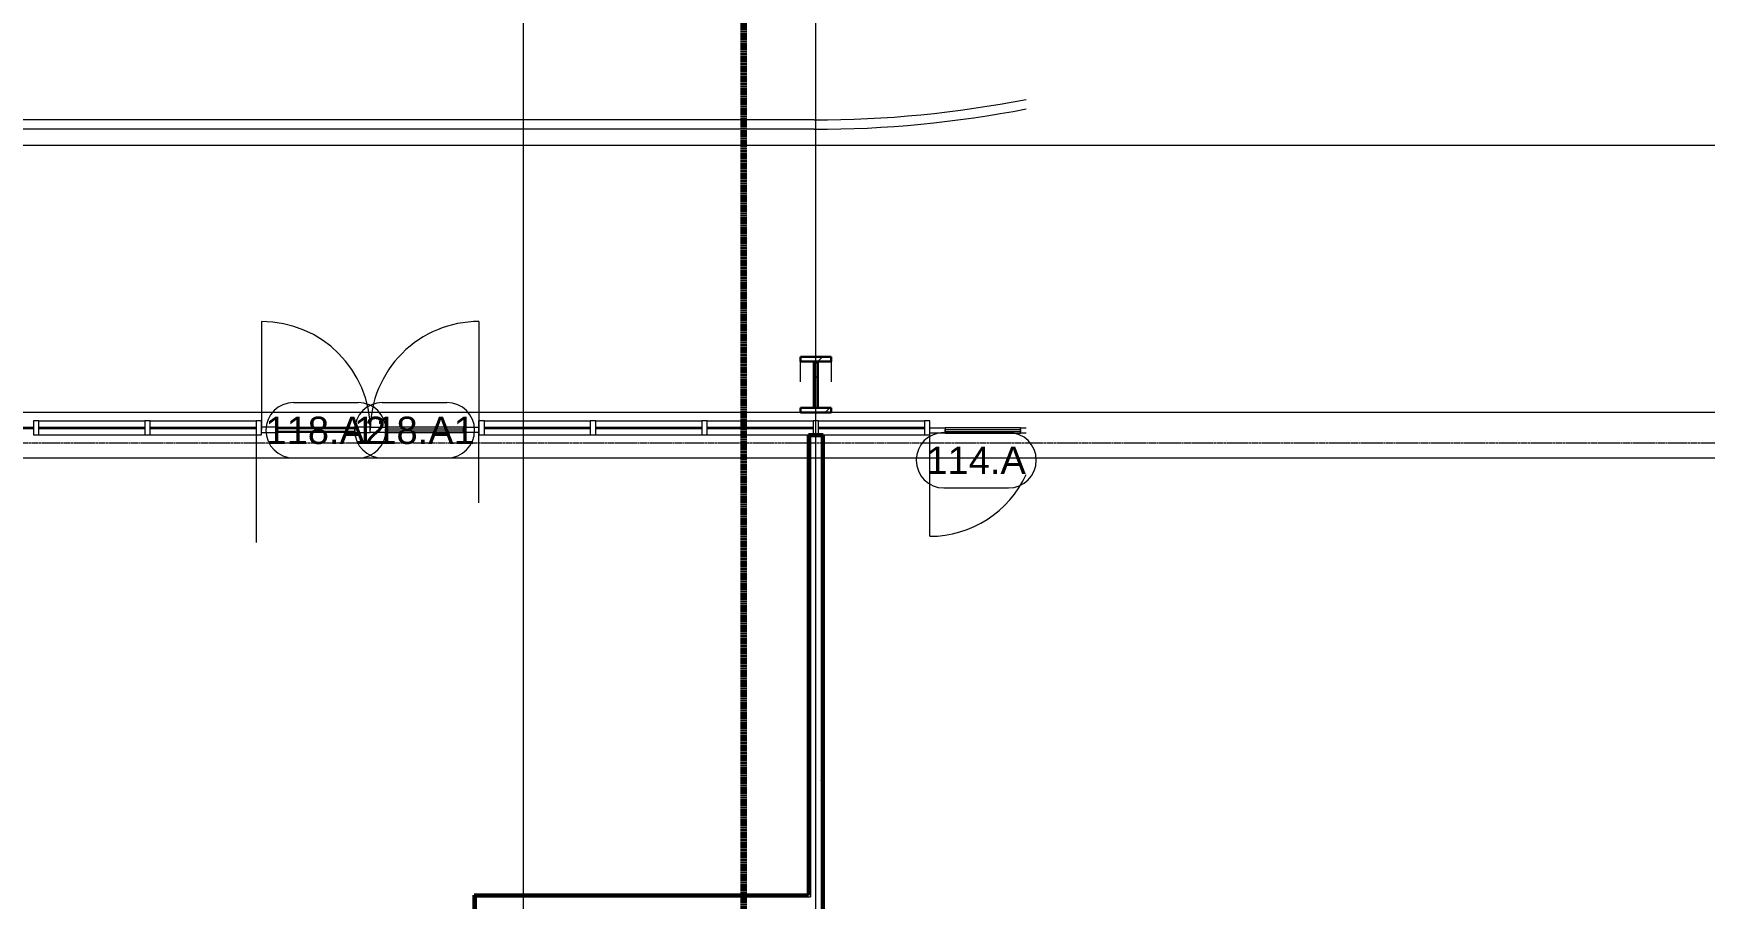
# Model space of a CAD drawing. Header units: inches. Extents: x 21592 to 24810, y -23179 to -20401.
# Drawn here: x 23990 to 24533, y -22517 to -22236 of the extents above; entities that cross this region are included whole.
import ezdxf

# ---------------------------------------------------------------- set-up
doc = ezdxf.new("R2010")
doc.units = ezdxf.units.IN
doc.header["$MEASUREMENT"] = 0
doc.linetypes.add('Dash', pattern=[0.25, 0.125, -0.125])
doc.linetypes.add('Grid Line 1_2_', pattern=[0.875, 0.5, -0.125, 0.125, -0.125])
for name, color, linetype, lineweight in [('A-ANNO-MATC', 214, 'Dash', 140), ('A-DETL', 90, 'Continuous', 9), ('A-DOOR', 31, 'Continuous', 13), ('A-DOOR-IDEN', 31, 'Continuous', 9), ('A-FLOR-HRAL', 11, 'Continuous', 9), ('A-GLAZ-CURT', 52, 'Continuous', 9), ('A-GLAZ-CWMG', 51, 'Continuous', 9), ('A-WALL', 113, 'Continuous', 13), ('A-WALL-PATT', 111, 'Continuous', 50), ('G-ANNO-SYMB', 111, 'Continuous', 9), ('I-WALL', 2, 'Continuous', 13), ('S-BEAM', 12, 'Continuous', 9), ('S-GRID', 1, 'Continuous', 9)]:
    doc.layers.add(name, color=color, linetype=linetype, lineweight=lineweight)
doc.styles.add('Arial_1', font='arial.ttf', dxfattribs={"height": 8.851796})
pattern_1 = [(225, (24243.89, -22360.053), (9.503515, -9.503515), []), (225, (24243.89, -22374.453), (9.503515, -9.503515), [])]
pattern_2 = [(0, (0, 0), (30.72, 7.68), [1.267, -21.773, 1.267, -21.773, -122.88]), (0, (0, 0), (30.72, 7.68), [-46.08, 1.267, -44.813, 1.267, -21.773, -53.76]), (0, (0, 0), (30.72, 7.68), [-115.2, 1.267, -14.093, 1.267, -37.133]), (120, (11.52, 3.84), (-22.0110751, 22.7643004), [1.267, -21.773, 1.267, -21.773, -122.88]), (120, (11.52, 3.84), (-22.0110751, 22.7643004), [-46.08, 1.267, -44.813, 1.267, -21.773, -53.76]), (120, (11.52, 3.84), (-22.0110751, 22.7643004), [-115.2, 1.267, -14.093, 1.267, -37.133]), (240, (15.36, 19.2), (-8.7089249, -30.4443004), [1.267, -21.773, 1.267, -21.773, -122.88]), (240, (15.36, 19.2), (-8.7089249, -30.4443004), [-46.08, 1.267, -44.813, 1.267, -21.773, -53.76]), (240, (15.36, 19.2), (-8.7089249, -30.4443004), [-115.2, 1.267, -14.093, 1.267, -37.133])]

# ---------------------------------------------------------------- blocks, each defined once
blk = doc.blocks.new('Top Rail Type - Top Rail_Internal_-939601-Enlarged First Floor Plan _West_')
at = {"layer": 'A-FLOR-HRAL'}
for p, q in [((24243.39, -22264.53), (23233.26, -22264.53)), ((24243.39, -22267.58), (23233.26, -22267.58))]:
    blk.add_line(p, q, dxfattribs=at)
for radius, end in [(358.48, 281.0788), (361.52, 280.9842)]:
    blk.add_arc((24243.39, -21906.05), radius, 270, end, dxfattribs=at)
blk = doc.blocks.new('columns and girder2 - one-1334686-Enlarged First Floor Plan _West_')
at = {"layer": 'S-BEAM'}
h = blk.add_hatch(dxfattribs=at)
h.set_pattern_fill('FP_19', color=256, style=0, pattern_type=2)
h.set_pattern_definition(pattern_1)
h.paths.add_polyline_path([(-5, -0.5), (-5, -2), (5, -2), (5, -0.5)], flags=0)
h.paths.add_polyline_path([(5, -17.03), (-5, -17.03), (-5, -18.55), (5, -18.55)], flags=0)
h.paths.add_polyline_path([(-5, -1204.89), (-5, -1206.4), (5, -1206.4), (5, -1204.89)], flags=0)
h.paths.add_polyline_path([(5, -1224.25), (-5, -1224.25), (-5, -1225), (5, -1225)], flags=0)
h = blk.add_hatch(dxfattribs=at)
h.set_pattern_fill('FP_19', color=256, style=0, pattern_type=2)
h.set_pattern_definition(pattern_1)
h.paths.add_polyline_path([(-0.63, -2), (-0.63, -17.03), (0.62, -17.03), (0.62, -2)], flags=0)
h.paths.add_polyline_path([(0.62, -1206.4), (-0.63, -1206.4), (-0.63, -1224.25), (0.62, -1224.25)], flags=0)
at = {"layer": 'S-BEAM', "lineweight": 30}
for p, q in [((5, -0.5), (-5, -0.5)), ((-5, -0.5), (-5, -2)), ((-5, -2), (5, -2)), ((0.62, -2), (-0.63, -2)), ((-0.63, -2), (-0.63, -17.03)), ((0.62, -17.03), (0.62, -2)), ((5, -2), (5, -0.5)), ((5, -17.03), (-5, -17.03)), ((-5, -17.03), (-5, -18.55)), ((-5, -18.55), (5, -18.55)), ((-0.63, -17.03), (0.62, -17.03)), ((5, -18.55), (5, -17.03))]:
    blk.add_line(p, q, dxfattribs=at)
at = {"layer": 'S-BEAM'}
for p, q in [((-5, -17.03), (-5, -10.42)), ((5, -10.42), (5, -17.03))]:
    blk.add_line(p, q, dxfattribs=at)
blk = doc.blocks.new('Door_Single_Storefront - one-1305208-Enlarged First Floor Plan _West_')
at = {"layer": 'A-DOOR'}
for p, q in [((-17.22, 0.75), (-12.22, 0.75)), ((-17.22, -34.44), (-17.22, 0)), ((-12.22, 0.75), (-12.22, -1)), ((12.22, 0.75), (-12.22, 0.75)), ((-12.22, -0.5), (-12.22, 0.25)), ((-12.22, 0.25), (12.22, 0.25)), ((12.22, -1), (12.22, 0.75)), ((12.22, 0.75), (14.09, 0.75)), ((12.22, 0.25), (12.22, -0.5)), ((-12.22, -1), (-17.22, -1)), ((12.22, -0.5), (-12.22, -0.5)), ((-12.22, -1), (12.22, -1)), ((14.09, -1), (12.22, -1))]:
    blk.add_line(p, q, dxfattribs=at)
blk.add_arc((-17.22, 0), 34.44, 270, 335.3858, dxfattribs=at)
blk = doc.blocks.new('System Panel - Interior Glazing-1220293-Enlarged First Floor Plan _West_')
at = {"layer": 'A-GLAZ-CURT', "lineweight": 13}
for p, q in [((17.21875, -0.5625), (-17.21875, -0.5625)), ((-17.21875, -0.5625), (-17.21875, -0.9375)), ((-17.21875, -0.9375), (17.21875, -0.9375)), ((17.21875, -0.9375), (17.21875, -0.5625))]:
    blk.add_line(p, q, dxfattribs=at)
blk = doc.blocks.new('Door_Single_Storefront - one-1305219-Enlarged First Floor Plan _West_')
at = {"layer": 'A-DOOR'}
for p, q in [((-17.65625, 0.75), (-12.65625, 0.75)), ((-17.65625, -35.3125), (-17.65625, 0)), ((-12.65625, 0.75), (-12.65625, -1)), ((12.65625, 0.75), (-12.65625, 0.75)), ((-12.65625, -0.5), (-12.65625, 0.25)), ((-12.65625, 0.25), (12.65625, 0.25)), ((12.65625, -1), (12.65625, 0.75)), ((12.65625, 0.75), (17.65625, 0.75)), ((12.65625, 0.25), (12.65625, -0.5)), ((17.65625, 0.75), (17.65625, -1)), ((-12.65625, -1), (-17.65625, -1)), ((12.65625, -0.5), (-12.65625, -0.5)), ((-12.65625, -1), (12.65625, -1)), ((17.65625, -1), (12.65625, -1))]:
    blk.add_line(p, q, dxfattribs=at)
blk.add_arc((-17.65625, 0), 35.3125, 270, 0, dxfattribs=at)
blk = doc.blocks.new('Door_Single_Storefront - one-1305214-Enlarged First Floor Plan _West_')
at = {"layer": 'A-DOOR'}
for p, q in [((-17.65625, 35.3125), (-17.65625, 0)), ((-12.65625, 1), (-17.65625, 1)), ((-12.65625, -0.75), (-12.65625, 1)), ((-12.65625, 1), (12.65625, 1)), ((12.65625, 0.5), (-12.65625, 0.5)), ((-12.65625, 0.5), (-12.65625, -0.25)), ((17.65625, 1), (12.65625, 1)), ((12.65625, 1), (12.65625, -0.75)), ((12.65625, -0.25), (12.65625, 0.5)), ((17.65625, -0.75), (17.65625, 1)), ((-17.65625, -0.75), (-12.65625, -0.75)), ((-12.65625, -0.25), (12.65625, -0.25)), ((12.65625, -0.75), (-12.65625, -0.75)), ((12.65625, -0.75), (17.65625, -0.75))]:
    blk.add_line(p, q, dxfattribs=at)
blk.add_arc((-17.65625, 0), 35.3125, 360, 90, dxfattribs=at)
blk = doc.blocks.new('Rectangular Mullion - Interior 1_75_ x 4_5_-1305207-Enlarged First Floor Plan _West_')
at = {"layer": 'A-GLAZ-CWMG'}
for p, q in [((24244.77, -22362.3), (24279.2, -22362.3)), ((24246.27, -22366.8), (24279.2, -22366.8))]:
    blk.add_line(p, q, dxfattribs=at)
blk = doc.blocks.new('Rectangular Mullion - Interior 1_75_ x 4_5_-1179494-Enlarged First Floor Plan _West_')
at = {"layer": 'A-GLAZ-CWMG'}
for p, q in [((24208.58, -22362.3), (24243.02, -22362.3)), ((24208.58, -22366.8), (24241.52, -22366.8))]:
    blk.add_line(p, q, dxfattribs=at)
blk = doc.blocks.new('Rectangular Mullion - Interior 1_75_ x 4_5_-V22-Enlarged First Floor Plan _West_')
at = {"layer": 'A-GLAZ-CWMG'}
for p, q in [((24172.39, -22362.3), (24206.83, -22362.3)), ((24172.39, -22366.8), (24206.83, -22366.8))]:
    blk.add_line(p, q, dxfattribs=at)
blk = doc.blocks.new('Rectangular Mullion - Interior 1_75_ x 4_5_-1305206-Enlarged First Floor Plan _West_')
at = {"layer": 'A-GLAZ-CWMG'}
for p, q in [((24136.2, -22362.3), (24170.64, -22362.3)), ((24136.2, -22366.8), (24170.64, -22366.8))]:
    blk.add_line(p, q, dxfattribs=at)
blk = doc.blocks.new('Rectangular Mullion - Interior 1_75_ x 4_5_-V23-Enlarged First Floor Plan _West_')
at = {"layer": 'A-GLAZ-CWMG'}
for p, q in [((24027.64, -22362.3), (24062.08, -22362.3)), ((24027.64, -22366.8), (24062.08, -22366.8))]:
    blk.add_line(p, q, dxfattribs=at)
blk = doc.blocks.new('Rectangular Mullion - Interior 1_75_ x 4_5_-1220290-Enlarged First Floor Plan _West_')
at = {"layer": 'A-GLAZ-CWMG', "lineweight": 20}
for p, q in [((-0.875, 3), (0.875, 3)), ((-0.875, -1.5), (-0.875, 3)), ((0.875, 3), (0.875, -1.5)), ((0.875, -1.5), (-0.875, -1.5))]:
    blk.add_line(p, q, dxfattribs=at)
blk = doc.blocks.new('Door Tag - Door Tag-4658-Enlarged First Floor Plan _West_')
at = {"layer": 'A-DOOR-IDEN'}
for p, q in [((-0.109375, 0.09375), (0.109375, 0.09375)), ((-0.109375, -0.09375), (0.109375, -0.09375))]:
    blk.add_line(p, q, dxfattribs=at)
for centre, start, end in [((-0.109375, 0), 90, 270), ((0.109375, 0), 270, 90)]:
    blk.add_arc(centre, 0.09375, start, end, dxfattribs=at)

msp = doc.modelspace()

# ---------------------------------------------------------------- hatches: boundary and pattern name
at = {"layer": 'A-WALL-PATT', "lineweight": 9}
h = msp.add_hatch(dxfattribs=at)
h.set_pattern_fill('FP_10', color=256, style=0, pattern_type=2)
h.set_pattern_definition(pattern_2)
h.paths.add_polyline_path([(24241.51523, -22772.05281), (24245.64023, -22772.05281), (24245.64023, -22771.42781), (24242.14023, -22771.42781), (24242.14023, -22687.05281), (24241.51523, -22687.05281), (24241.51523, -22762.80681)], flags=0)
h.paths.add_polyline_path([(24242.14023, -22683.55281), (24242.14023, -22520.36531), (24241.51523, -22520.36531), (24241.51523, -22683.55281)], flags=0)
h.paths.add_polyline_path([(24242.14023, -22516.86531), (24242.14023, -22367.42781), (24245.64023, -22367.42781), (24245.64023, -22366.80281), (24241.51523, -22366.80281), (24241.51523, -22516.86531)], flags=0)
h = msp.add_hatch(dxfattribs=at)
h.set_pattern_fill('FP_10', color=256, style=0, pattern_type=2)
h.set_pattern_definition(pattern_2)
h.paths.add_polyline_path([(24245.64023, -22772.05281), (24246.26523, -22772.05281), (24246.26523, -22366.80281), (24245.64023, -22366.80281), (24245.64023, -22771.42781)], flags=0)
h = msp.add_hatch(dxfattribs=at)
h.set_pattern_fill('FP_10', color=256, style=0, pattern_type=2)
h.set_pattern_definition(pattern_2)
h.paths.add_polyline_path([(24164.0162, -22516.86531), (24241.51523, -22516.86531), (24241.51523, -22516.24031), (24132.95273, -22516.24031), (24132.95273, -22516.86531), (24133.57773, -22516.86531)], flags=0)

# ---------------------------------------------------------------- linework, layer by layer
at = {"layer": 'A-ANNO-MATC'}
msp.add_line((24220.4473, -20466.80665), (24220.4473, -23129.8711), dxfattribs=at)
at = {"layer": 'A-DETL'}
for p, q in [((24134.45273, -22388.91422), (24134.45273, -22362.30281)), ((24062.07773, -22366.80281), (24062.07773, -22401.80281))]:
    msp.add_line(p, q, dxfattribs=at)
at = {"layer": 'A-WALL'}
for p, q in [((24245.64023, -22367.42781), (24242.14023, -22367.42781)), ((24242.14023, -22367.42781), (24242.14023, -22516.86531)), ((24245.64023, -22367.42781), (24245.64023, -22771.42781)), ((24133.57773, -22516.86531), (24242.14023, -22516.86531)), ((24133.57773, -22516.86531), (24133.57773, -22525.99031))]:
    msp.add_line(p, q, dxfattribs=at)
at = {"layer": 'G-ANNO-SYMB'}
for p, q in [((24148.83531, -20459.10083), (24148.83531, -23129.8711)), ((24577.98286, -22272.83309), (22003.89418, -22272.83309)), ((24581.52474, -22374.35697), (21997.29287, -22374.35697))]:
    msp.add_line(p, q, dxfattribs=at)
at = {"layer": 'I-WALL', "lineweight": 50}
for p, q in [((24246.26523, -22366.80281), (24241.51523, -22366.80281)), ((24241.51523, -22366.80281), (24241.51523, -22516.24031)), ((24246.26523, -22772.05281), (24246.26523, -22366.80281)), ((24241.51523, -22516.24031), (24132.95273, -22516.24031)), ((24132.95273, -22516.24031), (24132.95273, -22526.61531))]:
    msp.add_line(p, q, dxfattribs=at)
at = {"layer": 'S-GRID', "linetype": 'Grid Line 1_2_'}
for p, q in [((24243.89023, -22879.30281), (24243.89023, -20713.12653)), ((24243.89023, -23130.6211), (24243.89023, -20902.42781)), ((24588.97484, -22359.55281), (22653.5125, -22359.55281)), ((24742.78907, -22359.55281), (22737.5125, -22359.55281)), ((24694.78907, -22369.55281), (22737.5125, -22369.55281))]:
    msp.add_line(p, q, dxfattribs=at)

# ---------------------------------------------------------------- block references
at = {"layer": 'A-DOOR'}
for name, p in [('Door_Single_Storefront - one-1305214-Enlarged First Floor Plan _West_', (24081.48398, -22365.30281)), ('Door_Single_Storefront - one-1305208-Enlarged First Floor Plan _West_', (24298.17148, -22365.30281))]:
    msp.add_blockref(name, p, dxfattribs=at)
at = {"layer": 'A-DOOR', "rotation": 180}
msp.add_blockref('Door_Single_Storefront - one-1305219-Enlarged First Floor Plan _West_', (24116.79648, -22365.30281), dxfattribs=at)
at = {"layer": 'A-DOOR-IDEN', "xscale": 95.99999999999994, "yscale": 95.99999999999994, "zscale": 95.99999999999994}
for p in [(24084.73292, -22365.30281), (24113.54753, -22365.30281), (24296.01304, -22375.03609)]:
    msp.add_blockref('Door Tag - Door Tag-4658-Enlarged First Floor Plan _West_', p, dxfattribs=at)
at = {"layer": 'A-FLOR-HRAL'}
msp.add_blockref('Top Rail Type - Top Rail_Internal_-939601-Enlarged First Floor Plan _West_', (0, 0), dxfattribs=at)
at = {"layer": 'A-GLAZ-CURT', "rotation": 180}
for p in [(23972.48398, -22365.30281), (24008.67148, -22365.30281), (24044.85898, -22365.30281), (24153.42148, -22365.30281), (24189.60898, -22365.30281), (24225.79648, -22365.30281), (24261.98398, -22365.30281)]:
    msp.add_blockref('System Panel - Interior Glazing-1220293-Enlarged First Floor Plan _West_', p, dxfattribs=at)
at = {"layer": 'A-GLAZ-CWMG', "extrusion": (0, 0, -1)}
for p in [(-23990.57773, -22365.30281), (-24026.76523, -22365.30281), (-24062.95273, -22365.30281), (-24135.32773, -22365.30281), (-24171.51523, -22365.30281), (-24207.70273, -22365.30281), (-24243.89023, -22365.30281), (-24280.07773, -22365.30281)]:
    msp.add_blockref('Rectangular Mullion - Interior 1_75_ x 4_5_-1220290-Enlarged First Floor Plan _West_', p, dxfattribs=at)
at = {"layer": 'A-GLAZ-CWMG'}
for name, p in [('Rectangular Mullion - Interior 1_75_ x 4_5_-V22-Enlarged First Floor Plan _West_', (-180.9375, 0)), ('Rectangular Mullion - Interior 1_75_ x 4_5_-V23-Enlarged First Floor Plan _West_', (0, 0)), ('Rectangular Mullion - Interior 1_75_ x 4_5_-1305206-Enlarged First Floor Plan _West_', (0, 0)), ('Rectangular Mullion - Interior 1_75_ x 4_5_-V22-Enlarged First Floor Plan _West_', (0, 0)), ('Rectangular Mullion - Interior 1_75_ x 4_5_-1179494-Enlarged First Floor Plan _West_', (0, 0)), ('Rectangular Mullion - Interior 1_75_ x 4_5_-1305207-Enlarged First Floor Plan _West_', (0, 0))]:
    msp.add_blockref(name, p, dxfattribs=at)
at = {"layer": 'S-BEAM', "rotation": 180}
msp.add_blockref('columns and girder2 - one-1334686-Enlarged First Floor Plan _West_', (24243.89023, -22360.05281), dxfattribs=at)

# ---------------------------------------------------------------- texts
at = {"layer": 'A-DOOR-IDEN', "char_height": 8.851796, "attachment_point": 2, "line_spacing_factor": 0.938532, "style": 'Arial_1'}
for s, insert, width in [('118.A2', (24084.69159, -22360.89842), 46.764), ('118.A1', (24113.50621, -22360.89842), 46.764), ('114.A', (24295.97172, -22370.6317), 38.556)]:
    msp.add_mtext(s, dxfattribs=dict(at, insert=insert, width=width))

doc.saveas('drawing.dxf')
